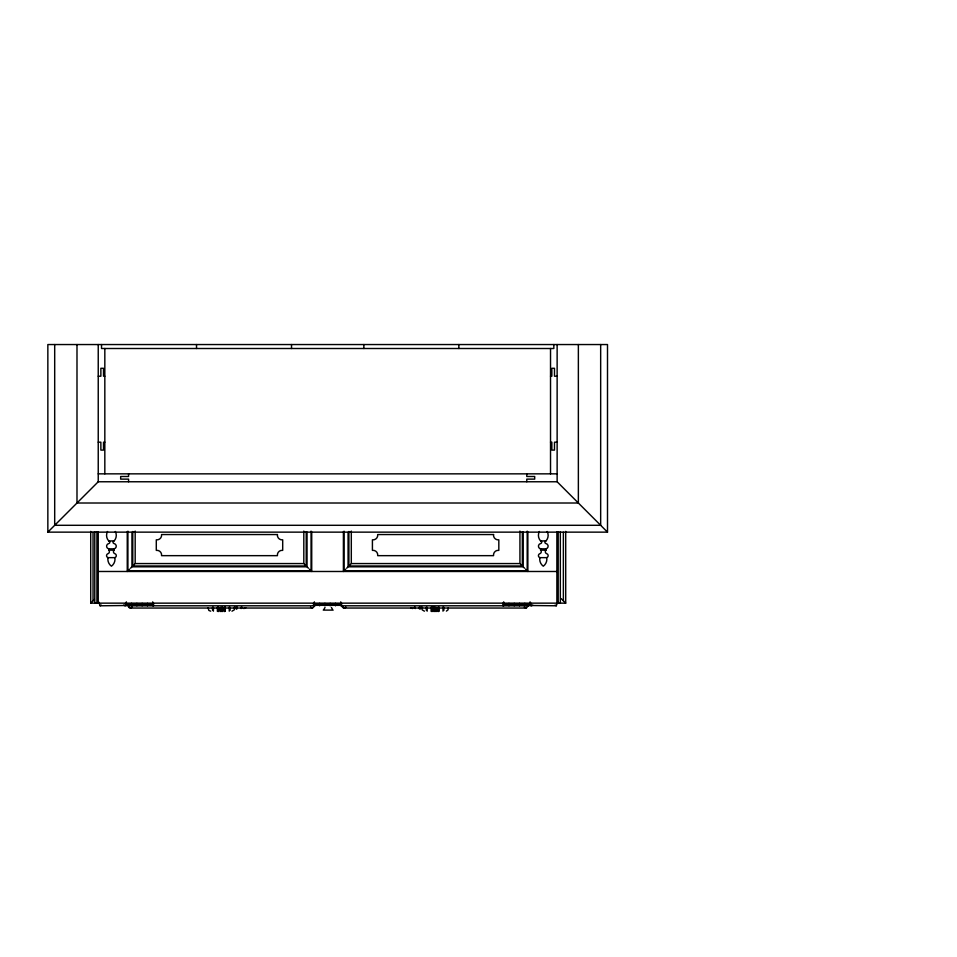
<?xml version="1.0" encoding="UTF-8"?>
<svg xmlns="http://www.w3.org/2000/svg" width="957" height="957" viewBox="0 0 957 957"><rect width="100%" height="100%" fill="white"/><g stroke="black" fill="none" stroke-linecap="round" stroke-linejoin="round"><path stroke-width="1.44" d="M528.108 605.793L526.458 608.006M557.752 601.881L556.304 605.781L531.027 605.506M208.136 607.862L208.817 610.41L210.684 611.176M325.021 607.468L324.052 609.107M234.262 609.86L231.977 611.176M132.126 607.061L130.953 607.958M345.872 607.061L344.711 607.958M125.391 605.506L100.138 605.793L98.667 601.881M47.85 532.14L98.236 481.766L557.13 481.766L607.504 532.14L47.85 532.14L47.85 344.544L607.504 344.544L607.504 532.14M90.712 531.398L90.712 603.149L94.42 599.441M127.939 570.815L129.566 569.176M130.559 568.183L131.946 566.807L307.041 566.807L308.417 568.183M132.772 531.494L132.772 565.982L134.65 564.104M344.053 531.171L344.053 570.827L345.704 569.176M346.697 568.183L348.073 566.807L523.168 566.807L524.556 568.183M348.898 531.494L348.898 565.982L350.776 564.104M101.298 605.087L100.138 605.793M532.75 605.087L531.602 605.793M245.722 607.767L243.856 608.544M446.417 611.092L448.02 609.86L448.283 607.862M312.7 608.006L314.339 606.295L314.363 601.833M124.817 605.793L123.656 605.087M556.28 605.793L555.12 605.087M98.236 376.209L100.868 376.209L100.868 368.289L103.512 368.289L103.512 376.209L104.827 376.209M550.526 376.209L551.854 376.209L551.854 368.289L554.486 368.289L554.486 376.209L557.13 376.209M98.236 442.182L100.868 442.182L100.868 450.101L103.512 450.101L103.512 442.182L104.827 442.182M550.526 442.182L551.854 442.182L551.854 450.101L554.486 450.101L554.486 442.182L557.13 442.182M98.236 473.847L557.13 473.847M107.543 531.482A8.158 8.158 0 0 0 108.727 540.92L114.122 540.92A8.158 8.158 0 0 0 115.307 531.482M539.401 531.482A8.158 8.158 0 0 0 540.585 540.92L545.992 540.92A8.158 8.158 0 0 0 547.165 531.482M108.727 548.84L114.122 548.84L114.122 550.155A2.081 2.081 0 0 0 114.876 553.684A2.081 2.081 0 0 1 114.876 557.644A8.745 8.745 0 0 1 111.431 566.209A8.745 8.745 0 0 1 107.974 557.644A2.081 2.081 0 0 1 107.974 553.684A2.081 2.081 0 0 0 108.727 550.155L108.727 548.84A2.692 2.692 0 0 1 108.727 543.564A1.34 1.34 0 0 0 108.727 540.92M540.585 540.92A1.34 1.34 0 0 1 540.585 543.564A2.692 2.692 0 0 0 540.585 548.84L545.992 548.84A2.692 2.692 0 0 0 545.992 543.564A1.34 1.34 0 0 1 545.992 540.92M108.727 550.155L114.122 550.155M540.585 550.155L545.992 550.155A2.081 2.081 0 0 0 546.734 553.684A2.081 2.081 0 0 1 546.734 557.644A8.745 8.745 0 0 1 543.289 566.209A8.745 8.745 0 0 1 539.844 557.644A2.081 2.081 0 0 1 539.844 553.684A2.081 2.081 0 0 0 540.585 550.155L540.585 548.84M107.974 557.644L114.876 557.644M539.844 557.644L546.734 557.644M132.772 565.982L306.216 565.982L306.216 531.673M348.898 565.982L522.343 565.982L522.343 531.673M311.061 531.135L311.061 570.827L127.915 570.827L127.915 531.171M344.053 570.827L527.199 570.827L527.199 531.135M98.236 571.485L556.878 571.485M90.712 603.149L565.707 603.149L565.707 531.398M126.336 604.477L152.725 604.477M314.363 604.477L340.752 604.477M503.693 604.477L530.082 604.477M126.336 605.326L152.725 605.326M314.363 605.326L340.752 605.326M503.693 605.326L530.082 605.326M127.652 605.793L315.009 605.793M341.398 605.793L528.766 605.793M222.646 607.444L220.014 607.444L220.002 611.511M233.915 607.444L235.159 607.444M421.259 607.444L422.504 607.444M433.76 607.444L436.404 607.444L436.404 611.511M130.463 608.042L312.209 608.042M344.209 608.042L525.955 608.042M219.38 610.076L223.28 610.076M323.239 610.099L333.18 610.099M433.138 610.076L437.038 610.076M412.563 608.544L410.697 607.767M424.441 611.176L422.157 609.86M343.707 608.006L342.068 605.793M129.961 608.006L128.31 605.793M525.465 607.958L524.292 607.061M311.707 607.958L310.535 607.061M561.209 598.651L565.695 603.137M520.464 564.104L522.343 565.982M525.549 569.176L527.175 570.815M304.338 564.104L306.216 565.982M309.41 569.176L311.049 570.815M332.366 609.107L331.385 607.468M600.661 344.544L600.661 525.297L54.693 525.297L54.693 344.544M578.363 344.544L578.363 503.011L76.991 503.011L76.991 344.544M563.374 532.283L563.374 600.817M560.335 531.697L560.335 603.149M558.194 531.697L558.194 603.149M557.13 344.544L557.13 481.766M556.878 531.697L556.878 603.149M553.828 344.544L553.84 348.504L101.526 348.504L101.526 344.544M550.526 348.504L550.526 473.847M545.992 548.84L545.992 550.155M530.908 603.149L530.908 605.793M530.082 601.833L530.082 605.793M527.857 531.901L527.857 571.485M526.781 473.847L526.781 476.49L534.7 476.49L534.7 479.122L526.781 479.122L526.781 481.766M524.807 603.329L524.807 605.793M523.168 532.08L523.168 566.807M519.938 531.063L519.938 563.565L351.303 563.565L351.303 531.075M519.531 603.329L519.531 605.793M514.256 603.329L514.256 605.793M508.968 603.329L508.968 605.793M503.693 601.833L503.693 605.793M502.868 603.149L502.868 605.793M458.834 344.544L458.846 348.504M443.869 607.3L443.869 610.41M442.995 607.085L442.995 611.176M439.048 607.085L439.048 611.344M438.473 607.288L438.473 611.511M437.935 607.288L437.935 611.511M435.579 608.951L435.579 611.511M435.088 607.444L435.088 611.308M434.586 609.154L434.586 611.511M433.76 607.097L433.76 611.511M432.229 607.097L432.229 611.511M431.703 607.097L431.703 611.511M431.128 607.169L431.128 611.344M427.169 607.252L427.169 611.176M426.308 607.205L426.308 610.41M421.881 607.276L421.881 608.867M420.362 607.276L420.362 608.867M419.824 607.276L419.824 608.867M419.25 607.193L419.25 608.712M415.29 607.193L415.29 608.544M414.429 607.157L414.429 607.767M363.851 344.544L363.851 348.504M348.073 532.355L348.073 566.807M343.396 531.697L343.396 571.485M341.577 603.149L341.577 605.793M340.752 601.833L340.752 605.793M335.476 603.329L335.476 605.793M330.201 603.329L330.201 605.793M324.913 603.329L324.913 605.793M319.638 603.329L319.638 605.793M313.537 603.149L313.537 605.793M311.719 531.901L311.719 571.485M307.041 532.08L307.041 566.807M303.812 531.063L303.812 563.565L135.176 563.565L135.176 531.075M291.526 344.544L291.526 348.504M241.989 607.157L241.989 607.767M241.128 607.193L241.128 608.544M237.169 607.097L237.169 608.712M236.594 607.097L236.594 608.867M236.056 607.097L236.056 608.867M234.537 607.097L234.537 608.867M230.111 607.3L230.111 610.41M229.249 607.085L229.249 611.176M225.29 607.085L225.29 611.344M224.716 607.288L224.716 611.511M224.177 607.288L224.177 611.511M222.658 607.288L222.658 611.511M221.833 608.951L221.833 611.511M221.33 607.444L221.33 611.308M220.828 609.154L220.828 611.511M218.483 607.097L218.483 611.511M217.945 607.097L217.945 611.511M217.371 607.169L217.371 611.344M213.411 607.252L213.411 611.176M212.55 607.205L212.55 610.41M196.52 344.544L196.532 348.504M153.551 603.149L153.551 605.793M152.725 601.833L152.725 605.793M147.438 603.329L147.438 605.793M142.162 603.329L142.162 605.793M136.887 603.329L136.887 605.793M131.946 532.355L131.946 566.807M131.611 603.329L131.611 605.793M128.573 473.847L128.573 476.49L120.666 476.49L120.666 479.122L128.573 479.122L128.573 481.766M127.257 531.697L127.257 571.485M126.336 601.833L126.336 605.793M125.511 603.149L125.511 605.793M104.827 348.504L104.827 473.847M98.236 344.544L98.236 481.766M98.236 531.697L98.236 603.149M96.92 531.697L96.92 603.149M94.779 531.697L94.779 603.149M93.044 532.283L93.044 600.817M114.122 540.92A1.34 1.34 0 0 0 114.122 543.564A2.692 2.692 0 0 1 114.122 548.84M343.073 607.731A2.321 1.639 -90 0 1 342.211 606.774M129.315 607.731A2.321 1.639 -90 0 1 128.465 606.774M277.422 534.544L161.566 534.544A4.665 4.665 0 0 1 156.29 539.82L156.29 550.371A4.665 4.665 0 0 1 161.566 555.658L277.422 555.658A4.665 4.665 0 0 1 282.698 550.371L282.698 539.82A4.665 4.665 0 0 1 277.422 534.544M493.549 534.544L377.692 534.544A4.665 4.665 0 0 1 372.417 539.82L372.417 550.371A4.665 4.665 0 0 1 377.692 555.658L493.549 555.658A4.665 4.665 0 0 1 498.824 550.371L498.824 539.82A4.665 4.665 0 0 1 493.549 534.544"/></g></svg>
